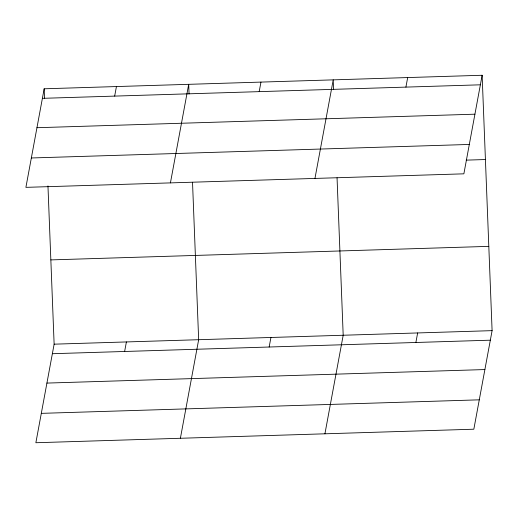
<?xml version="1.0" encoding="UTF-8"?>
<svg xmlns="http://www.w3.org/2000/svg" width="518" height="518" viewBox="0 0 518 518"><rect width="100%" height="100%" fill="white"/><g stroke="black" fill="none" stroke-linecap="round" stroke-linejoin="round"><path stroke-width="0.78" d="M44.166 88.792L25.9 187.354L463.869 173.828L482.135 75.265L44.166 88.792L44.542 98.426M47.96 185.93L54.131 344.172L35.865 442.735L473.834 429.208L492.1 330.646L482.135 75.265M114.666 96.102L116.433 86.564M124.631 351.482L126.398 341.938M170.428 182.893L188.694 84.33L189.07 93.959M180.394 438.267L198.659 339.704L192.521 182.271M259.194 91.641L260.962 82.097M269.159 347.015L270.927 337.477M314.957 178.425L333.223 79.863L333.598 89.497M324.922 433.806L343.194 335.243L337.05 177.81M405.911 87.108L407.679 77.564M415.876 342.482L417.644 332.945M42.398 98.336L480.367 84.81M36.953 127.713L474.922 114.187M31.345 157.977L469.308 144.451M466.206 160.133L485.424 159.538M50.842 259.9L488.811 246.367M54.131 344.172L492.1 330.646M52.363 353.71L490.332 340.184M46.918 383.087L484.887 369.561M41.31 413.358L479.279 399.831"/></g></svg>
